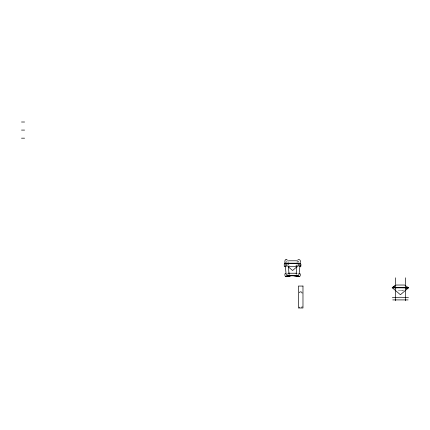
<?xml version="1.0" encoding="UTF-8"?>
<svg xmlns="http://www.w3.org/2000/svg" width="430" height="430" viewBox="0 0 430 430"><rect width="100%" height="100%" fill="white"/><g stroke="black" fill="none" stroke-linecap="round" stroke-linejoin="round"><path stroke-width="0.32" stroke-dasharray="2.15 1.61" d="M296.152 273.872L296.136 274.738M296.996 264.541L296.872 266.342M297.925 274.023L298.237 273.63M299.269 264.842C297.7 265.342 299.554 267.422 297.77 266.697M297.625 266.213L299.151 264.907M285.955 262.542L286.944 261.843M285.52 262.477L287.03 261.445M286.482 266.632L286.665 265.735L285.923 264.842M299.344 264.117L297.603 265.111A29.009 29.009 0 0 1 296.808 265.525L295.695 266.036L299.054 264.289M286.88 263.165L285.875 263.3M286.998 273.346L287.606 273.292M299.318 263.461L298.312 263.601L299.366 263.601M285.902 263.235L287.202 263.235M298.361 263.235L299.291 263.235M285.826 263.601L286.88 263.601L285.875 263.461M285.971 264.004L287.132 264.004M298.318 264.004L299.409 264.004M286.444 266.697L286.993 266.697M400.47 290.734L404.071 290.024L402.684 290.546A5.273 5.273 0 0 1 401.846 290.702L398.997 290.702L396.756 290.024M299.318 263.3L298.312 263.165M297.802 273.308L298.372 273.362M288.938 265.794L289.498 266.036M286.138 264.289L287.847 265.245M297.205 260.795L299.167 262.133M297.754 261.494L299.237 262.542M286.041 264.907L287.568 266.213M287.084 273.743L287.439 274.722M289.073 274.593L289.062 274.055L289.073 274.593"/><path stroke-width="0.64" d="M408.043 287.466L392.784 287.466L396.245 285.025L404.582 285.025L408.043 287.466L407.844 287.928A5.122 5.122 0 0 1 407.667 288.041L406.124 288.949M300.285 262.375C301.21 260.532 298.952 258.409 297.565 260.204M297.146 262.241L297.189 261.628M296.872 266.342L296.211 273.286M300.097 264.681L299.076 274.173L298.076 276.038M300.097 264.692L299.989 265.907M296.157 273.846L296.216 273.26M302.086 306.687L301.806 307.482M287.53 275.861C284.87 279.135 283.875 272.765 285.875 273.453M284.219 264.353L284.278 266.224L284.902 266.675M300.683 263.165L300.065 263.165M408.5 287.396L392.327 287.826L400.416 294.733L408.5 287.826L401.991 287.692M299.361 292.69C299.769 291.314 302.118 291.647 302.086 293.126M297.114 266.648L292.594 270.502L288.079 266.648M300.027 263.703L300.226 263.235L299.914 263.235M394.853 285.676L392.364 287.493L401.991 287.525M288.492 275.888L286.821 275.856L286.074 273.824L284.875 261.44L285.117 260.118L286.074 259.564M300.065 263.601L300.683 263.601L299.78 263.601M298.06 276.044L297.377 276.114L298.21 276.345L296.861 276.065L298.931 276.528L297.662 275.861M285.466 263.493L284.51 263.601L285.412 263.601M286.079 276.581L286.891 276.372M286.138 276.56L287.122 276.313L285.907 276.624M286.192 276.549L291.465 275.705L296.512 276.001M287.815 276.162L286.262 276.528L287.03 276.334M286.557 276.452L287.294 276.275M286.681 276.42L287.407 276.248M286.826 276.382L287.53 276.221M287.149 276.307L288.525 276.028M287.331 276.264L290.126 275.807L289.492 275.883M287.735 276.178L288.331 276.065M288.181 276.092L289.39 275.893M288.423 276.049L289.627 275.866L289.213 275.92M290.073 275.813L289.777 275.845L291.191 275.721L290.374 275.781M286.052 259.57L287.627 260.188M288.32 273.243L296.872 273.243M291.465 275.705L290.992 275.732L294.201 275.732L293.722 275.705M287.466 263.493L297.727 263.493M297.727 263.262L287.466 263.262M21.5 122.007L24.601 122.007M21.5 130.091L24.601 130.091M21.5 138.18L24.601 138.18M288.439 260.795L296.764 260.795M284.966 263.235L285.273 263.235M287.6 263.235L297.592 263.235M287.498 263.601L297.694 263.601M285.708 266.697L284.907 266.675M287.955 266.697L297.238 266.697M299.484 266.697L300.855 266.358L300.973 264.353M392.117 287.826L408.5 287.826M392.746 299.909L408.081 299.909M299.318 273.453C300.984 272.722 300.785 278.307 298.071 276.313M294.545 275.759L295.7 275.883L294.002 275.721L294.512 275.754M294.276 275.738L295.415 275.845L295.12 275.813M296.764 276.049L296.463 275.995L299 276.549L296.657 275.856M295.802 275.893L297.861 276.264L297.377 276.162M296.463 275.995L297.861 276.264M296.668 276.028L298.044 276.307M296.861 276.065L297.458 276.178M297.522 276.194L298.21 276.345M297.899 276.275L298.635 276.452L297.786 276.248L298.366 276.382M297.786 276.248L298.506 276.42M298.221 276.35L299 276.549M299.113 276.581L298.103 276.318M298.302 276.372L299.307 276.63M285.466 263.262L284.51 263.165M296.533 275.759L296.248 275.302M299.56 307.482L299.387 307.122M288.949 272.91L289.019 273.523L288.369 266.589M288.036 261.859L288.079 262.445M288.159 263.676L288.25 264.977M405.323 277.818L405.323 300.747M395.503 277.818L395.503 300.747M392.327 297.748A68.87 68.87 0 0 1 408.5 297.748M302.978 286.058L298.388 286.058L298.388 307.993L302.978 307.993L302.978 286.058"/></g></svg>
